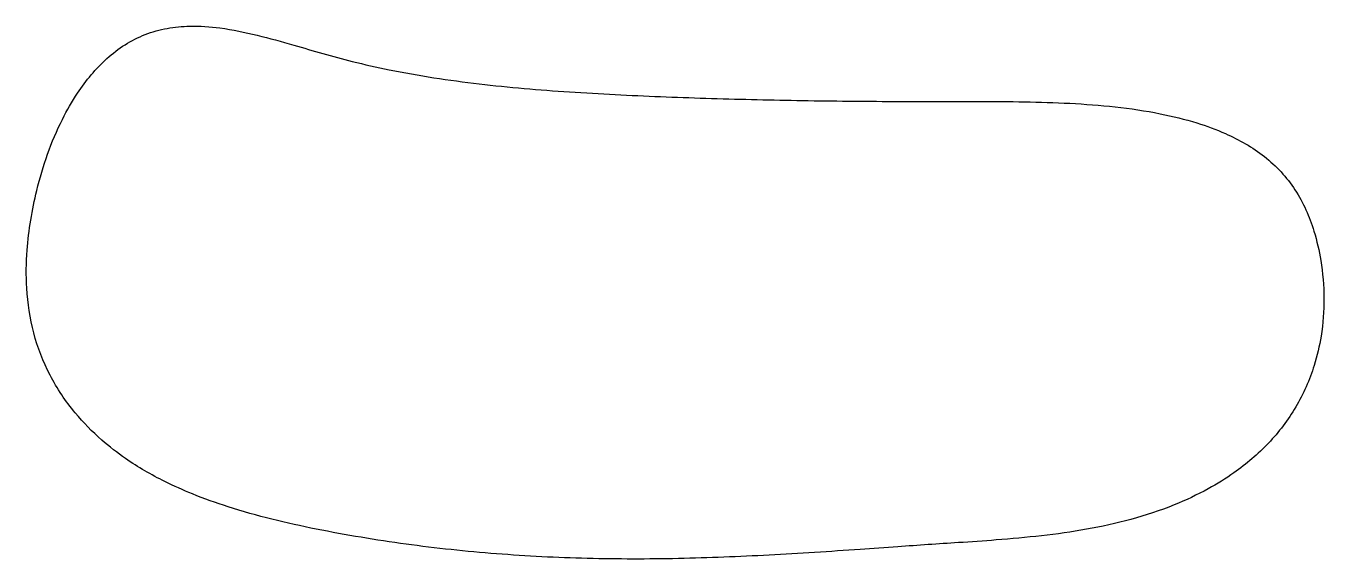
# Model space of a CAD drawing. Header units: millimetres. Extents: x -186 to -20, y 50 to 119.
import ezdxf

# ---------------------------------------------------------------- set-up
doc = ezdxf.new("R2010")
doc.units = ezdxf.units.MM
doc.layers.add('outline', color=7, linetype='Continuous')

msp = doc.modelspace()

# ---------------------------------------------------------------- linework, layer by layer
at = {"layer": 'outline'}
msp.add_open_spline([(-25.59, 67.49), (-24.42, 69.03), (-22.94, 71.54), (-21.47, 75.47), (-20.59, 79.25), (-20.25, 83.77), (-20.64, 88.27), (-21.49, 92.06), (-22.62, 95.08), (-24.01, 97.64), (-25.8, 99.94), (-27.94, 101.91), (-30.35, 103.53), (-33.23, 104.98), (-36.87, 106.31), (-41.57, 107.46), (-47, 108.26), (-52.79, 108.69), (-58.59, 108.86), (-64.39, 108.89), (-70.19, 108.87), (-76, 108.89), (-81.8, 108.93), (-87.6, 109.01), (-93.41, 109.13), (-99.21, 109.29), (-105.01, 109.49), (-110.8, 109.76), (-116.6, 110.08), (-122.38, 110.52), (-128.16, 111.1), (-133.91, 111.88), (-139.31, 112.83), (-144.03, 113.89), (-148.07, 114.98), (-152.09, 116.17), (-156.44, 117.39), (-160.86, 118.31), (-164.73, 118.59), (-167.95, 118.29), (-170.76, 117.52), (-173.36, 116.2), (-175.66, 114.41), (-177.66, 112.31), (-179.59, 109.71), (-181.51, 106.35), (-183.27, 102.19), (-184.55, 97.86), (-185.38, 93.75), (-185.9, 89.58), (-185.97, 84.74), (-185.15, 79.3), (-183.05, 73.85), (-179.98, 69.28), (-176.59, 65.82), (-173.53, 63.44), (-170.8, 61.72), (-167.96, 60.2), (-164.42, 58.63), (-159.87, 57), (-154.59, 55.52), (-148.92, 54.27), (-143.21, 53.24), (-137.47, 52.36), (-131.71, 51.66), (-125.93, 51.13), (-120.14, 50.76), (-114.34, 50.54), (-108.54, 50.47), (-102.73, 50.53), (-96.93, 50.71), (-91.14, 50.98), (-85.34, 51.32), (-79.88, 51.69), (-75.05, 52.03), (-70.87, 52.33), (-66.69, 52.6), (-61.86, 52.93), (-56.4, 53.41), (-50.66, 54.21), (-44.98, 55.45), (-39.77, 57.17), (-35.38, 59.23), (-32.09, 61.27), (-28.77, 63.84), (-26.76, 65.94), (-25.59, 67.49)], degree=3, knots=[0, 0, 0, 0, 5.80311, 8.704665, 12.573405, 17.409329, 22.245254, 26.113994, 29.015549, 31.917104, 34.818659, 37.720214, 40.621769, 43.523323, 47.392063, 52.227988, 58.031098, 63.834208, 69.637317, 75.440427, 81.243537, 87.046647, 92.849757, 98.652866, 104.455976, 110.259086, 116.062196, 121.865306, 127.668415, 133.471525, 139.274635, 145.077745, 150.880855, 155.716779, 159.585519, 163.454259, 168.290184, 173.126109, 176.994849, 179.896403, 182.797958, 185.699513, 188.601068, 191.502623, 194.404178, 198.272918, 203.108843, 207.944767, 211.813507, 215.682247, 220.518172, 226.321282, 232.124392, 237.927501, 242.763426, 246.632166, 249.533721, 252.435276, 256.304016, 261.139941, 266.94305, 272.74616, 278.54927, 284.35238, 290.155489, 295.958599, 301.761709, 307.564819, 313.367929, 319.171038, 324.974148, 330.777258, 336.580368, 342.383478, 347.219402, 351.088142, 354.956882, 359.792807, 365.595917, 371.399027, 377.202136, 383.005246, 387.841171, 391.709911, 394.611466, 400.414575, 400.414575, 400.414575, 400.414575], dxfattribs=at)

doc.saveas('drawing.dxf')
